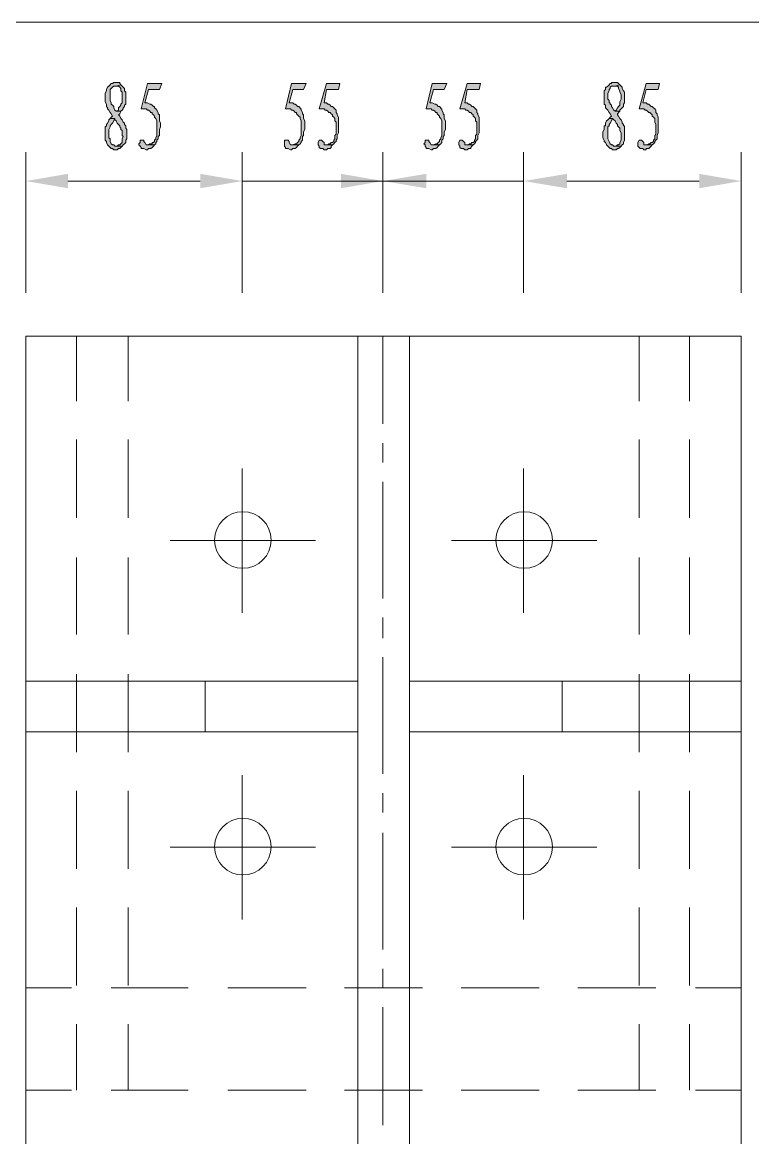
# Model space of a CAD drawing. Header units: millimetres. Extents: x 24 to 410, y 10 to 282.
# Drawn here: x 80.39 to 106.11, y 95.06 to 134.32 of the extents above; entities that cross this region are included whole.
import ezdxf

# ---------------------------------------------------------------- set-up
doc = ezdxf.new("R2010")
doc.units = ezdxf.units.MM

msp = doc.modelspace()

# ---------------------------------------------------------------- hatches: boundary and pattern name
h = msp.add_hatch(color=7)
h.dxf.hatch_style = 2
h.paths.add_polyline_path([(83.693, 132.207), (83.608333, 132.207), (83.566, 132.164667), (83.523667, 132.164667), (83.481333, 132.122333), (83.439, 132.08), (83.396667, 132.037667), (83.354333, 131.953), (83.354333, 131.910667), (83.312, 131.826), (83.312, 131.529667), (83.354333, 131.445), (83.354333, 131.360333), (83.396667, 131.318), (83.396667, 131.275667), (83.439, 131.233333), (83.481333, 131.148667), (83.523667, 131.106333), (83.566, 131.021667), (83.523667, 130.979333), (83.481333, 130.937), (83.650667, 130.937), (83.650667, 130.894667), (83.693, 130.852333), (83.735333, 130.767667), (83.777667, 130.725333), (83.82, 130.683), (83.82, 130.640667), (83.862333, 130.598333), (83.862333, 130.556), (83.904667, 130.513667), (83.904667, 130.344333), (83.947, 130.302), (83.904667, 130.217333), (83.904667, 130.090333), (83.862333, 130.048), (83.82, 130.005667), (83.777667, 130.005667), (83.735333, 129.963333), (83.693, 129.963333), (83.904667, 129.963333), (83.947, 130.005667), (83.989333, 130.048), (84.031667, 130.090333), (84.031667, 130.175), (84.074, 130.217333), (84.074, 130.556), (84.031667, 130.598333), (84.031667, 130.683), (83.989333, 130.725333), (83.989333, 130.767667), (83.947, 130.81), (83.904667, 130.894667), (83.862333, 130.937), (83.82, 131.021667), (83.777667, 131.064), (83.82, 131.106333), (83.862333, 131.191), (83.693, 131.191), (83.650667, 131.233333), (83.608333, 131.318), (83.608333, 131.360333), (83.566, 131.402667), (83.523667, 131.445), (83.523667, 131.487333), (83.481333, 131.572), (83.481333, 131.953), (83.523667, 131.995333), (83.566, 132.037667), (83.608333, 132.08), (83.693, 132.08), (83.862333, 132.122333), (83.82, 132.164667), (83.82, 132.207), (83.777667, 132.207)])
h = msp.add_hatch(color=7)
h.dxf.hatch_style = 2
h.paths.add_polyline_path([(83.862333, 132.122333), (83.693, 132.08), (83.777667, 132.08), (83.82, 132.037667), (83.862333, 131.995333), (83.862333, 131.910667), (83.904667, 131.868333), (83.904667, 131.487333), (83.862333, 131.445), (83.862333, 131.402667), (83.82, 131.360333), (83.777667, 131.318), (83.777667, 131.233333), (83.693, 131.191), (83.862333, 131.191), (83.904667, 131.233333), (83.947, 131.275667), (83.947, 131.318), (83.989333, 131.360333), (83.989333, 131.402667), (84.031667, 131.445), (84.031667, 131.868333), (83.989333, 131.910667), (83.989333, 131.995333), (83.947, 132.037667), (83.904667, 132.08)])
h = msp.add_hatch(color=7)
h.dxf.hatch_style = 2
h.paths.add_polyline_path([(85.301667, 132.164667), (84.793667, 132.164667), (84.582, 131.275667), (84.751333, 131.275667), (84.793667, 131.233333), (84.836, 131.233333), (84.878333, 131.191), (84.920667, 131.148667), (84.963, 131.148667), (84.963, 131.106333), (85.005333, 131.064), (85.047667, 131.021667), (85.047667, 130.979333), (85.09, 130.937), (85.132333, 130.852333), (85.132333, 130.344333), (85.09, 130.259667), (85.09, 130.217333), (85.047667, 130.175), (85.047667, 130.132667), (85.005333, 130.090333), (84.963, 130.090333), (84.963, 130.048), (84.878333, 130.048), (84.836, 130.005667), (84.751333, 130.005667), (85.047667, 130.005667), (85.09, 130.048), (85.09, 130.090333), (85.132333, 130.132667), (85.132333, 130.175), (85.174667, 130.217333), (85.174667, 130.302), (85.217, 130.344333), (85.217, 130.556), (85.259333, 130.640667), (85.259333, 130.767667), (85.217, 130.852333), (85.217, 131.064), (85.174667, 131.106333), (85.174667, 131.148667), (85.132333, 131.233333), (85.09, 131.275667), (85.047667, 131.318), (85.047667, 131.360333), (85.005333, 131.360333), (84.963, 131.402667), (84.920667, 131.445), (84.878333, 131.445), (84.793667, 131.487333), (84.709, 131.487333), (84.836, 131.953), (85.217, 131.953)])
h = msp.add_hatch(color=7)
h.dxf.hatch_style = 2
h.paths.add_polyline_path([(90.381667, 132.164667), (89.873667, 132.164667), (89.662, 131.275667), (89.831333, 131.275667), (89.873667, 131.233333), (89.916, 131.233333), (89.958333, 131.191), (90.000667, 131.148667), (90.043, 131.148667), (90.043, 131.106333), (90.085333, 131.064), (90.127667, 131.021667), (90.17, 130.979333), (90.17, 130.937), (90.212333, 130.852333), (90.212333, 130.344333), (90.17, 130.259667), (90.17, 130.217333), (90.127667, 130.175), (90.127667, 130.132667), (90.085333, 130.090333), (90.043, 130.048), (90.000667, 130.048), (89.916, 130.005667), (89.831333, 130.005667), (90.127667, 130.005667), (90.17, 130.048), (90.212333, 130.090333), (90.212333, 130.132667), (90.254667, 130.175), (90.254667, 130.302), (90.297, 130.344333), (90.297, 130.471333), (90.339333, 130.556), (90.339333, 130.852333), (90.297, 130.937), (90.297, 131.064), (90.254667, 131.106333), (90.254667, 131.148667), (90.212333, 131.233333), (90.212333, 131.275667), (90.17, 131.275667), (90.17, 131.318), (90.127667, 131.360333), (90.085333, 131.360333), (90.043, 131.402667), (90.000667, 131.445), (89.958333, 131.445), (89.916, 131.487333), (89.789, 131.487333), (89.916, 131.953), (90.297, 131.953)])
h = msp.add_hatch(color=7)
h.dxf.hatch_style = 2
h.paths.add_polyline_path([(91.567, 132.164667), (91.101333, 132.164667), (90.847333, 131.275667), (91.016667, 131.275667), (91.059, 131.233333), (91.101333, 131.233333), (91.143667, 131.191), (91.186, 131.148667), (91.228333, 131.148667), (91.270667, 131.106333), (91.313, 131.064), (91.313, 131.021667), (91.355333, 130.979333), (91.397667, 130.937), (91.397667, 130.852333), (91.44, 130.81), (91.44, 130.386667), (91.397667, 130.344333), (91.397667, 130.259667), (91.397667, 130.217333), (91.355333, 130.175), (91.355333, 130.132667), (91.313, 130.090333), (91.270667, 130.090333), (91.228333, 130.048), (91.186, 130.048), (91.143667, 130.005667), (91.016667, 130.005667), (91.313, 130.005667), (91.355333, 130.048), (91.397667, 130.090333), (91.44, 130.132667), (91.44, 130.175), (91.482333, 130.217333), (91.482333, 130.344333), (91.524667, 130.429), (91.524667, 130.979333), (91.482333, 131.064), (91.482333, 131.106333), (91.44, 131.148667), (91.44, 131.233333), (91.397667, 131.275667), (91.355333, 131.318), (91.313, 131.360333), (91.270667, 131.360333), (91.228333, 131.402667), (91.186, 131.445), (91.143667, 131.445), (91.101333, 131.487333), (91.016667, 131.487333), (91.101333, 131.953), (91.524667, 131.953)])
h = msp.add_hatch(color=7)
h.dxf.hatch_style = 2
h.paths.add_polyline_path([(95.334667, 132.164667), (94.826667, 132.164667), (94.615, 131.275667), (94.784333, 131.275667), (94.826667, 131.233333), (94.869, 131.233333), (94.911333, 131.191), (94.953667, 131.148667), (94.996, 131.148667), (94.996, 131.106333), (95.038333, 131.064), (95.080667, 131.021667), (95.080667, 130.979333), (95.123, 130.937), (95.165333, 130.852333), (95.165333, 130.344333), (95.123, 130.259667), (95.123, 130.217333), (95.080667, 130.175), (95.080667, 130.132667), (95.038333, 130.090333), (94.996, 130.048), (94.953667, 130.048), (94.869, 130.005667), (94.784333, 130.005667), (95.080667, 130.005667), (95.123, 130.048), (95.165333, 130.090333), (95.165333, 130.175), (95.207667, 130.217333), (95.207667, 130.302), (95.25, 130.344333), (95.25, 130.471333), (95.292333, 130.556), (95.292333, 130.852333), (95.25, 130.937), (95.25, 131.064), (95.207667, 131.106333), (95.207667, 131.148667), (95.165333, 131.233333), (95.165333, 131.275667), (95.123, 131.275667), (95.123, 131.318), (95.080667, 131.360333), (95.038333, 131.360333), (94.996, 131.402667), (94.953667, 131.445), (94.911333, 131.445), (94.826667, 131.487333), (94.742, 131.487333), (94.869, 131.953), (95.25, 131.953)])
h = msp.add_hatch(color=7)
h.dxf.hatch_style = 2
h.paths.add_polyline_path([(96.52, 132.164667), (96.054333, 132.164667), (95.800333, 131.275667), (95.969667, 131.275667), (96.012, 131.233333), (96.054333, 131.233333), (96.096667, 131.191), (96.139, 131.148667), (96.181333, 131.148667), (96.223667, 131.106333), (96.266, 131.064), (96.266, 131.021667), (96.308333, 130.979333), (96.350667, 130.937), (96.350667, 130.852333), (96.393, 130.81), (96.393, 130.386667), (96.350667, 130.344333), (96.350667, 130.259667), (96.350667, 130.217333), (96.308333, 130.175), (96.308333, 130.132667), (96.266, 130.090333), (96.223667, 130.090333), (96.181333, 130.048), (96.139, 130.048), (96.096667, 130.005667), (95.969667, 130.005667), (96.266, 130.005667), (96.308333, 130.048), (96.350667, 130.090333), (96.350667, 130.132667), (96.393, 130.175), (96.435333, 130.217333), (96.435333, 130.344333), (96.477667, 130.429), (96.477667, 130.979333), (96.435333, 131.064), (96.435333, 131.106333), (96.393, 131.148667), (96.393, 131.233333), (96.350667, 131.275667), (96.308333, 131.318), (96.266, 131.360333), (96.223667, 131.360333), (96.181333, 131.402667), (96.139, 131.445), (96.096667, 131.445), (96.054333, 131.487333), (95.969667, 131.487333), (96.054333, 131.953), (96.477667, 131.953)])
h = msp.add_hatch(color=7)
h.dxf.hatch_style = 2
h.paths.add_polyline_path([(101.261333, 132.207), (101.134333, 132.207), (101.134333, 132.164667), (101.092, 132.164667), (101.049667, 132.122333), (101.007333, 132.08), (100.965, 132.037667), (100.922667, 132.037667), (100.922667, 131.953), (100.880333, 131.910667), (100.880333, 131.445), (100.922667, 131.402667), (100.922667, 131.318), (100.965, 131.275667), (101.007333, 131.233333), (101.049667, 131.148667), (101.092, 131.106333), (101.134333, 131.021667), (101.092, 130.979333), (101.049667, 130.937), (101.176667, 130.937), (101.219, 130.894667), (101.261333, 130.852333), (101.303667, 130.767667), (101.346, 130.725333), (101.346, 130.683), (101.388333, 130.640667), (101.430667, 130.598333), (101.430667, 130.513667), (101.473, 130.429), (101.473, 130.175), (101.430667, 130.090333), (101.430667, 130.048), (101.388333, 130.005667), (101.346, 130.005667), (101.303667, 129.963333), (101.219, 129.963333), (101.473, 129.963333), (101.515333, 130.005667), (101.557667, 130.048), (101.557667, 130.090333), (101.6, 130.175), (101.6, 130.683), (101.557667, 130.683), (101.557667, 130.725333), (101.515333, 130.767667), (101.515333, 130.81), (101.473, 130.894667), (101.430667, 130.937), (101.388333, 131.021667), (101.346, 131.064), (101.346, 131.106333), (101.430667, 131.191), (101.261333, 131.191), (101.219, 131.233333), (101.176667, 131.318), (101.134333, 131.360333), (101.134333, 131.402667), (101.092, 131.445), (101.092, 131.487333), (101.049667, 131.487333), (101.049667, 131.572), (101.007333, 131.614333), (101.007333, 131.826), (101.049667, 131.910667), (101.049667, 131.953), (101.092, 131.995333), (101.092, 132.037667), (101.134333, 132.08), (101.261333, 132.08), (101.430667, 132.122333), (101.388333, 132.164667), (101.346, 132.207)])
h = msp.add_hatch(color=7)
h.dxf.hatch_style = 2
h.paths.add_polyline_path([(101.430667, 132.122333), (101.261333, 132.08), (101.346, 132.08), (101.388333, 132.037667), (101.388333, 131.995333), (101.430667, 131.910667), (101.430667, 131.868333), (101.473, 131.783667), (101.473, 131.614333), (101.430667, 131.529667), (101.430667, 131.402667), (101.388333, 131.360333), (101.346, 131.318), (101.303667, 131.233333), (101.261333, 131.191), (101.430667, 131.191), (101.430667, 131.233333), (101.473, 131.275667), (101.515333, 131.318), (101.557667, 131.360333), (101.557667, 131.402667), (101.557667, 131.445), (101.6, 131.487333), (101.6, 131.868333), (101.557667, 131.910667), (101.515333, 131.995333), (101.515333, 132.037667), (101.473, 132.08)])
h = msp.add_hatch(color=7)
h.dxf.hatch_style = 2
h.paths.add_polyline_path([(102.827667, 132.164667), (102.362, 132.164667), (102.108, 131.275667), (102.277333, 131.275667), (102.319667, 131.233333), (102.362, 131.233333), (102.404333, 131.191), (102.446667, 131.148667), (102.489, 131.148667), (102.531333, 131.106333), (102.573667, 131.064), (102.573667, 131.021667), (102.616, 130.979333), (102.658333, 130.937), (102.658333, 130.81), (102.700667, 130.725333), (102.700667, 130.386667), (102.658333, 130.344333), (102.658333, 130.259667), (102.658333, 130.217333), (102.616, 130.175), (102.616, 130.132667), (102.573667, 130.090333), (102.531333, 130.090333), (102.489, 130.048), (102.446667, 130.048), (102.404333, 130.005667), (102.277333, 130.005667), (102.573667, 130.005667), (102.616, 130.048), (102.658333, 130.090333), (102.658333, 130.132667), (102.700667, 130.175), (102.743, 130.217333), (102.743, 130.344333), (102.785333, 130.429), (102.785333, 130.979333), (102.743, 131.064), (102.743, 131.106333), (102.700667, 131.148667), (102.700667, 131.233333), (102.658333, 131.275667), (102.616, 131.318), (102.573667, 131.360333), (102.531333, 131.360333), (102.489, 131.402667), (102.446667, 131.445), (102.404333, 131.445), (102.362, 131.487333), (102.235, 131.487333), (102.362, 131.953), (102.785333, 131.953)])
h = msp.add_hatch(color=7)
h.dxf.hatch_style = 2
h.paths.add_polyline_path([(83.481333, 130.937), (83.439, 130.894667), (83.439, 130.852333), (83.396667, 130.767667), (83.354333, 130.725333), (83.354333, 130.683), (83.312, 130.640667), (83.312, 130.175), (83.354333, 130.132667), (83.354333, 130.090333), (83.396667, 130.005667), (83.439, 129.963333), (83.481333, 129.921), (83.523667, 129.878667), (83.566, 129.878667), (83.608333, 129.836333), (83.693, 129.836333), (83.735333, 129.836333), (83.777667, 129.878667), (83.82, 129.878667), (83.862333, 129.921), (83.904667, 129.963333), (83.650667, 129.963333), (83.608333, 130.005667), (83.566, 130.005667), (83.523667, 130.048), (83.481333, 130.132667), (83.481333, 130.217333), (83.439, 130.259667), (83.439, 130.556), (83.481333, 130.640667), (83.481333, 130.683), (83.523667, 130.725333), (83.566, 130.767667), (83.608333, 130.852333), (83.650667, 130.937)])
h = msp.add_hatch(color=7)
h.dxf.hatch_style = 2
h.paths.add_polyline_path([(101.049667, 130.937), (101.007333, 130.894667), (100.965, 130.852333), (100.922667, 130.767667), (100.922667, 130.683), (100.880333, 130.683), (100.880333, 130.556), (100.838, 130.471333), (100.838, 130.259667), (100.880333, 130.175), (100.880333, 130.132667), (100.922667, 130.090333), (100.965, 130.005667), (101.007333, 129.963333), (101.049667, 129.921), (101.092, 129.878667), (101.134333, 129.878667), (101.176667, 129.836333), (101.261333, 129.836333), (101.303667, 129.836333), (101.346, 129.878667), (101.388333, 129.878667), (101.430667, 129.921), (101.473, 129.963333), (101.219, 129.963333), (101.176667, 130.005667), (101.134333, 130.005667), (101.092, 130.048), (101.049667, 130.132667), (101.007333, 130.217333), (101.007333, 130.640667), (101.049667, 130.683), (101.049667, 130.725333), (101.092, 130.767667), (101.134333, 130.852333), (101.176667, 130.937)])
h = msp.add_hatch(color=7)
h.dxf.hatch_style = 2
h.paths.add_polyline_path([(84.624333, 130.175), (84.539667, 130.175), (84.539667, 130.090333), (84.497333, 130.048), (84.497333, 130.005667), (84.539667, 129.963333), (84.582, 129.921), (84.582, 129.878667), (84.624333, 129.878667), (84.666667, 129.878667), (84.751333, 129.836333), (84.793667, 129.836333), (84.836, 129.878667), (84.920667, 129.878667), (84.963, 129.921), (85.005333, 129.963333), (85.047667, 130.005667), (84.751333, 130.005667), (84.709, 130.090333), (84.666667, 130.132667), (84.666667, 130.175)])
h = msp.add_hatch(color=7)
h.dxf.hatch_style = 2
h.paths.add_polyline_path([(89.704333, 130.175), (89.619667, 130.175), (89.619667, 130.090333), (89.619667, 129.963333), (89.662, 129.921), (89.662, 129.878667), (89.704333, 129.878667), (89.746667, 129.878667), (89.831333, 129.836333), (89.873667, 129.836333), (89.916, 129.878667), (90.000667, 129.878667), (90.043, 129.921), (90.085333, 129.963333), (90.127667, 130.005667), (89.831333, 130.005667), (89.789, 130.090333), (89.789, 130.132667), (89.746667, 130.175)])
h = msp.add_hatch(color=7)
h.dxf.hatch_style = 2
h.paths.add_polyline_path([(90.889667, 130.175), (90.847333, 130.175), (90.805, 130.090333), (90.805, 130.005667), (90.847333, 129.963333), (90.847333, 129.921), (90.889667, 129.878667), (90.974333, 129.878667), (91.016667, 129.836333), (91.101333, 129.836333), (91.143667, 129.878667), (91.228333, 129.878667), (91.270667, 129.921), (91.270667, 129.963333), (91.313, 130.005667), (91.016667, 130.005667), (91.016667, 130.090333), (90.974333, 130.132667), (90.932, 130.175)])
h = msp.add_hatch(color=7)
h.dxf.hatch_style = 2
h.paths.add_polyline_path([(94.657333, 130.175), (94.572667, 130.175), (94.572667, 130.090333), (94.530333, 130.048), (94.572667, 130.005667), (94.572667, 129.963333), (94.615, 129.921), (94.615, 129.878667), (94.657333, 129.878667), (94.699667, 129.878667), (94.784333, 129.836333), (94.826667, 129.836333), (94.869, 129.878667), (94.953667, 129.878667), (94.996, 129.921), (95.038333, 129.963333), (95.080667, 130.005667), (94.784333, 130.005667), (94.742, 130.090333), (94.699667, 130.132667), (94.699667, 130.175)])
h = msp.add_hatch(color=7)
h.dxf.hatch_style = 2
h.paths.add_polyline_path([(95.842667, 130.175), (95.800333, 130.175), (95.758, 130.090333), (95.758, 130.005667), (95.800333, 129.963333), (95.800333, 129.921), (95.842667, 129.878667), (95.927333, 129.878667), (95.969667, 129.836333), (96.054333, 129.836333), (96.096667, 129.878667), (96.181333, 129.878667), (96.181333, 129.921), (96.223667, 129.963333), (96.266, 130.005667), (95.969667, 130.005667), (95.969667, 130.090333), (95.927333, 130.132667), (95.885, 130.175)])
h = msp.add_hatch(color=7)
h.dxf.hatch_style = 2
h.paths.add_polyline_path([(102.150333, 130.175), (102.108, 130.175), (102.065667, 130.090333), (102.065667, 129.963333), (102.108, 129.921), (102.150333, 129.878667), (102.235, 129.878667), (102.277333, 129.836333), (102.362, 129.836333), (102.362, 129.878667), (102.446667, 129.878667), (102.489, 129.921), (102.531333, 129.963333), (102.573667, 130.005667), (102.277333, 130.005667), (102.277333, 130.090333), (102.235, 130.132667), (102.192667, 130.175)])
h = msp.add_hatch(color=7)
h.dxf.hatch_style = 2
h.paths.add_polyline_path([(81.999667, 128.989667), (81.999667, 128.481667), (80.518, 128.735667)])
h = msp.add_hatch(color=7)
h.dxf.hatch_style = 2
h.paths.add_polyline_path([(86.656333, 128.989667), (86.656333, 128.481667), (88.138, 128.735667)])
h = msp.add_hatch(color=7)
h.dxf.hatch_style = 2
h.paths.add_polyline_path([(86.656333, 128.989667), (86.656333, 128.481667), (88.138, 128.735667)])
h = msp.add_hatch(color=7)
h.dxf.hatch_style = 2
h.paths.add_polyline_path([(91.609333, 128.989667), (91.609333, 128.481667), (93.091, 128.735667)])
h = msp.add_hatch(color=7)
h.dxf.hatch_style = 2
h.paths.add_polyline_path([(94.615, 128.989667), (94.615, 128.481667), (93.091, 128.735667)])
h = msp.add_hatch(color=7)
h.dxf.hatch_style = 2
h.paths.add_polyline_path([(99.568, 128.989667), (99.568, 128.481667), (98.044, 128.735667)])
h = msp.add_hatch(color=7)
h.dxf.hatch_style = 2
h.paths.add_polyline_path([(99.568, 128.989667), (99.568, 128.481667), (98.044, 128.735667)])
h = msp.add_hatch(color=7)
h.dxf.hatch_style = 2
h.paths.add_polyline_path([(104.224667, 128.989667), (104.224667, 128.481667), (105.706333, 128.735667)])

# ---------------------------------------------------------------- linework, layer by layer
at = {"color": 7, "lineweight": 0}
for points in [[(42.206333, 134.323667), (145.076333, 134.323667)], [(80.518, 124.798667), (80.518, 129.751667)], [(88.138, 124.798667), (88.138, 129.751667)], [(88.138, 124.798667), (88.138, 129.751667)], [(93.091, 124.798667), (93.091, 129.751667)], [(93.091, 124.798667), (93.091, 129.751667)], [(98.044, 124.798667), (98.044, 129.751667)], [(98.044, 124.798667), (98.044, 129.751667)], [(105.706333, 124.798667), (105.706333, 129.751667)], [(81.999667, 128.735667), (86.656333, 128.735667)], [(86.656333, 128.735667), (85.174667, 128.735667)], [(88.138, 128.735667), (93.091, 128.735667)], [(89.111667, 128.735667), (88.138, 128.735667)], [(91.609333, 128.735667), (90.085333, 128.735667)], [(98.044, 128.735667), (93.091, 128.735667)], [(94.615, 128.735667), (96.096667, 128.735667)], [(97.112667, 128.735667), (98.044, 128.735667)], [(104.224667, 128.735667), (99.568, 128.735667)], [(99.568, 128.735667), (101.049667, 128.735667)], [(80.518, 65.701333), (80.518, 123.274667)], [(105.706333, 65.701333), (105.706333, 123.274667), (80.518, 123.274667)], [(82.296, 120.988667), (82.296, 123.274667)], [(84.116333, 120.988667), (84.116333, 123.274667)], [(92.202, 65.701333), (92.202, 123.274667)], [(93.091, 120.184333), (93.091, 123.274667)], [(94.022333, 65.701333), (94.022333, 123.274667)], [(102.108, 120.988667), (102.108, 123.274667)], [(103.886, 120.988667), (103.886, 123.274667)], [(82.296, 116.882333), (82.296, 119.634)], [(84.116333, 116.882333), (84.116333, 119.634)], [(93.091, 118.829667), (93.091, 119.507)], [(102.108, 116.882333), (102.108, 119.634)], [(103.886, 116.882333), (103.886, 119.634)], [(88.138, 118.618), (88.138, 113.538)], [(98.044, 118.618), (98.044, 113.538)], [(93.091, 114.046), (93.091, 118.152333)], [(85.598, 116.078), (90.720333, 116.078)], [(100.626333, 116.078), (95.504, 116.078)], [(82.296, 112.776), (82.296, 115.485333)], [(84.116333, 112.776), (84.116333, 115.485333)], [(102.108, 112.776), (102.108, 115.485333)], [(103.886, 112.776), (103.886, 115.485333)], [(93.091, 112.649), (93.091, 113.368667)], [(93.091, 107.865333), (93.091, 111.971667)], [(80.518, 111.125), (92.202, 111.125)], [(82.296, 108.627333), (82.296, 111.379)], [(84.116333, 108.627333), (84.116333, 111.379)], [(86.825667, 111.125), (86.825667, 109.347)], [(94.022333, 111.125), (105.706333, 111.125)], [(99.398667, 111.125), (99.398667, 109.347)], [(102.108, 108.627333), (102.108, 111.379)], [(103.886, 108.627333), (103.886, 111.379)], [(80.518, 109.347), (92.202, 109.347)], [(94.022333, 109.347), (105.706333, 109.347)], [(88.138, 107.823), (88.138, 102.743)], [(98.044, 107.823), (98.044, 102.743)], [(82.296, 104.521), (82.296, 107.272667)], [(84.116333, 104.521), (84.116333, 107.272667)], [(102.108, 104.521), (102.108, 107.272667)], [(103.886, 104.521), (103.886, 107.272667)], [(93.091, 106.510667), (93.091, 107.188)], [(93.091, 101.684667), (93.091, 105.791)], [(85.598, 105.283), (90.720333, 105.283)], [(100.626333, 105.283), (95.504, 105.283)], [(82.296, 100.414667), (82.296, 103.166333)], [(84.116333, 100.414667), (84.116333, 103.166333)], [(102.108, 100.414667), (102.108, 103.166333)], [(103.886, 100.414667), (103.886, 103.166333)], [(93.091, 100.33), (93.091, 101.007333)], [(80.518, 100.33), (82.126667, 100.33)], [(83.523667, 100.33), (86.233, 100.33)], [(87.63, 100.33), (90.381667, 100.33)], [(91.736333, 100.33), (94.488, 100.33)], [(95.842667, 100.33), (98.594333, 100.33)], [(99.949, 100.33), (102.700667, 100.33)], [(104.097667, 100.33), (105.706333, 100.33)], [(93.091, 95.504), (93.091, 99.652667)], [(82.296, 96.731667), (82.296, 99.06)], [(84.116333, 96.731667), (84.116333, 99.06)], [(102.108, 96.731667), (102.108, 99.06)], [(103.886, 96.731667), (103.886, 99.06)], [(80.518, 96.731667), (82.126667, 96.731667)], [(83.523667, 96.731667), (86.233, 96.731667)], [(87.63, 96.731667), (90.381667, 96.731667)], [(91.736333, 96.731667), (94.488, 96.731667)], [(95.842667, 96.731667), (98.594333, 96.731667)], [(99.949, 96.731667), (102.700667, 96.731667)], [(104.097667, 96.731667), (105.706333, 96.731667)]]:
    msp.add_lwpolyline(points, dxfattribs=at)
for points in [[(83.693, 132.207), (83.608333, 132.207), (83.566, 132.164667), (83.523667, 132.164667), (83.481333, 132.122333), (83.439, 132.08), (83.396667, 132.037667), (83.354333, 131.953), (83.354333, 131.910667), (83.312, 131.826), (83.312, 131.529667), (83.354333, 131.445), (83.354333, 131.360333), (83.396667, 131.318), (83.396667, 131.275667), (83.439, 131.233333), (83.481333, 131.148667), (83.523667, 131.106333), (83.566, 131.021667), (83.523667, 130.979333), (83.481333, 130.937), (83.650667, 130.937), (83.650667, 130.894667), (83.693, 130.852333), (83.735333, 130.767667), (83.777667, 130.725333), (83.82, 130.683), (83.82, 130.640667), (83.862333, 130.598333), (83.862333, 130.556), (83.904667, 130.513667), (83.904667, 130.344333), (83.947, 130.302), (83.904667, 130.217333), (83.904667, 130.090333), (83.862333, 130.048), (83.82, 130.005667), (83.777667, 130.005667), (83.735333, 129.963333), (83.693, 129.963333), (83.904667, 129.963333), (83.947, 130.005667), (83.989333, 130.048), (84.031667, 130.090333), (84.031667, 130.175), (84.074, 130.217333), (84.074, 130.556), (84.031667, 130.598333), (84.031667, 130.683), (83.989333, 130.725333), (83.989333, 130.767667), (83.947, 130.81), (83.904667, 130.894667), (83.862333, 130.937), (83.82, 131.021667), (83.777667, 131.064), (83.82, 131.106333), (83.862333, 131.191), (83.693, 131.191), (83.650667, 131.233333), (83.608333, 131.318), (83.608333, 131.360333), (83.566, 131.402667), (83.523667, 131.445), (83.523667, 131.487333), (83.481333, 131.572), (83.481333, 131.953), (83.523667, 131.995333), (83.566, 132.037667), (83.608333, 132.08), (83.693, 132.08), (83.862333, 132.122333), (83.82, 132.164667), (83.82, 132.207), (83.777667, 132.207)], [(83.862333, 132.122333), (83.693, 132.08), (83.777667, 132.08), (83.82, 132.037667), (83.862333, 131.995333), (83.862333, 131.910667), (83.904667, 131.868333), (83.904667, 131.487333), (83.862333, 131.445), (83.862333, 131.402667), (83.82, 131.360333), (83.777667, 131.318), (83.777667, 131.233333), (83.693, 131.191), (83.862333, 131.191), (83.904667, 131.233333), (83.947, 131.275667), (83.947, 131.318), (83.989333, 131.360333), (83.989333, 131.402667), (84.031667, 131.445), (84.031667, 131.868333), (83.989333, 131.910667), (83.989333, 131.995333), (83.947, 132.037667), (83.904667, 132.08)], [(85.301667, 132.164667), (84.793667, 132.164667), (84.582, 131.275667), (84.751333, 131.275667), (84.793667, 131.233333), (84.836, 131.233333), (84.878333, 131.191), (84.920667, 131.148667), (84.963, 131.148667), (84.963, 131.106333), (85.005333, 131.064), (85.047667, 131.021667), (85.047667, 130.979333), (85.09, 130.937), (85.132333, 130.852333), (85.132333, 130.344333), (85.09, 130.259667), (85.09, 130.217333), (85.047667, 130.175), (85.047667, 130.132667), (85.005333, 130.090333), (84.963, 130.090333), (84.963, 130.048), (84.878333, 130.048), (84.836, 130.005667), (84.751333, 130.005667), (85.047667, 130.005667), (85.09, 130.048), (85.09, 130.090333), (85.132333, 130.132667), (85.132333, 130.175), (85.174667, 130.217333), (85.174667, 130.302), (85.217, 130.344333), (85.217, 130.556), (85.259333, 130.640667), (85.259333, 130.767667), (85.217, 130.852333), (85.217, 131.064), (85.174667, 131.106333), (85.174667, 131.148667), (85.132333, 131.233333), (85.09, 131.275667), (85.047667, 131.318), (85.047667, 131.360333), (85.005333, 131.360333), (84.963, 131.402667), (84.920667, 131.445), (84.878333, 131.445), (84.793667, 131.487333), (84.709, 131.487333), (84.836, 131.953), (85.217, 131.953)], [(90.381667, 132.164667), (89.873667, 132.164667), (89.662, 131.275667), (89.831333, 131.275667), (89.873667, 131.233333), (89.916, 131.233333), (89.958333, 131.191), (90.000667, 131.148667), (90.043, 131.148667), (90.043, 131.106333), (90.085333, 131.064), (90.127667, 131.021667), (90.17, 130.979333), (90.17, 130.937), (90.212333, 130.852333), (90.212333, 130.344333), (90.17, 130.259667), (90.17, 130.217333), (90.127667, 130.175), (90.127667, 130.132667), (90.085333, 130.090333), (90.043, 130.048), (90.000667, 130.048), (89.916, 130.005667), (89.831333, 130.005667), (90.127667, 130.005667), (90.17, 130.048), (90.212333, 130.090333), (90.212333, 130.132667), (90.254667, 130.175), (90.254667, 130.302), (90.297, 130.344333), (90.297, 130.471333), (90.339333, 130.556), (90.339333, 130.852333), (90.297, 130.937), (90.297, 131.064), (90.254667, 131.106333), (90.254667, 131.148667), (90.212333, 131.233333), (90.212333, 131.275667), (90.17, 131.275667), (90.17, 131.318), (90.127667, 131.360333), (90.085333, 131.360333), (90.043, 131.402667), (90.000667, 131.445), (89.958333, 131.445), (89.916, 131.487333), (89.789, 131.487333), (89.916, 131.953), (90.297, 131.953)], [(91.567, 132.164667), (91.101333, 132.164667), (90.847333, 131.275667), (91.016667, 131.275667), (91.059, 131.233333), (91.101333, 131.233333), (91.143667, 131.191), (91.186, 131.148667), (91.228333, 131.148667), (91.270667, 131.106333), (91.313, 131.064), (91.313, 131.021667), (91.355333, 130.979333), (91.397667, 130.937), (91.397667, 130.852333), (91.44, 130.81), (91.44, 130.386667), (91.397667, 130.344333), (91.397667, 130.259667), (91.397667, 130.217333), (91.355333, 130.175), (91.355333, 130.132667), (91.313, 130.090333), (91.270667, 130.090333), (91.228333, 130.048), (91.186, 130.048), (91.143667, 130.005667), (91.016667, 130.005667), (91.313, 130.005667), (91.355333, 130.048), (91.397667, 130.090333), (91.44, 130.132667), (91.44, 130.175), (91.482333, 130.217333), (91.482333, 130.344333), (91.524667, 130.429), (91.524667, 130.979333), (91.482333, 131.064), (91.482333, 131.106333), (91.44, 131.148667), (91.44, 131.233333), (91.397667, 131.275667), (91.355333, 131.318), (91.313, 131.360333), (91.270667, 131.360333), (91.228333, 131.402667), (91.186, 131.445), (91.143667, 131.445), (91.101333, 131.487333), (91.016667, 131.487333), (91.101333, 131.953), (91.524667, 131.953)], [(95.334667, 132.164667), (94.826667, 132.164667), (94.615, 131.275667), (94.784333, 131.275667), (94.826667, 131.233333), (94.869, 131.233333), (94.911333, 131.191), (94.953667, 131.148667), (94.996, 131.148667), (94.996, 131.106333), (95.038333, 131.064), (95.080667, 131.021667), (95.080667, 130.979333), (95.123, 130.937), (95.165333, 130.852333), (95.165333, 130.344333), (95.123, 130.259667), (95.123, 130.217333), (95.080667, 130.175), (95.080667, 130.132667), (95.038333, 130.090333), (94.996, 130.048), (94.953667, 130.048), (94.869, 130.005667), (94.784333, 130.005667), (95.080667, 130.005667), (95.123, 130.048), (95.165333, 130.090333), (95.165333, 130.175), (95.207667, 130.217333), (95.207667, 130.302), (95.25, 130.344333), (95.25, 130.471333), (95.292333, 130.556), (95.292333, 130.852333), (95.25, 130.937), (95.25, 131.064), (95.207667, 131.106333), (95.207667, 131.148667), (95.165333, 131.233333), (95.165333, 131.275667), (95.123, 131.275667), (95.123, 131.318), (95.080667, 131.360333), (95.038333, 131.360333), (94.996, 131.402667), (94.953667, 131.445), (94.911333, 131.445), (94.826667, 131.487333), (94.742, 131.487333), (94.869, 131.953), (95.25, 131.953)], [(96.52, 132.164667), (96.054333, 132.164667), (95.800333, 131.275667), (95.969667, 131.275667), (96.012, 131.233333), (96.054333, 131.233333), (96.096667, 131.191), (96.139, 131.148667), (96.181333, 131.148667), (96.223667, 131.106333), (96.266, 131.064), (96.266, 131.021667), (96.308333, 130.979333), (96.350667, 130.937), (96.350667, 130.852333), (96.393, 130.81), (96.393, 130.386667), (96.350667, 130.344333), (96.350667, 130.259667), (96.350667, 130.217333), (96.308333, 130.175), (96.308333, 130.132667), (96.266, 130.090333), (96.223667, 130.090333), (96.181333, 130.048), (96.139, 130.048), (96.096667, 130.005667), (95.969667, 130.005667), (96.266, 130.005667), (96.308333, 130.048), (96.350667, 130.090333), (96.350667, 130.132667), (96.393, 130.175), (96.435333, 130.217333), (96.435333, 130.344333), (96.477667, 130.429), (96.477667, 130.979333), (96.435333, 131.064), (96.435333, 131.106333), (96.393, 131.148667), (96.393, 131.233333), (96.350667, 131.275667), (96.308333, 131.318), (96.266, 131.360333), (96.223667, 131.360333), (96.181333, 131.402667), (96.139, 131.445), (96.096667, 131.445), (96.054333, 131.487333), (95.969667, 131.487333), (96.054333, 131.953), (96.477667, 131.953)], [(101.261333, 132.207), (101.134333, 132.207), (101.134333, 132.164667), (101.092, 132.164667), (101.049667, 132.122333), (101.007333, 132.08), (100.965, 132.037667), (100.922667, 132.037667), (100.922667, 131.953), (100.880333, 131.910667), (100.880333, 131.445), (100.922667, 131.402667), (100.922667, 131.318), (100.965, 131.275667), (101.007333, 131.233333), (101.049667, 131.148667), (101.092, 131.106333), (101.134333, 131.021667), (101.092, 130.979333), (101.049667, 130.937), (101.176667, 130.937), (101.219, 130.894667), (101.261333, 130.852333), (101.303667, 130.767667), (101.346, 130.725333), (101.346, 130.683), (101.388333, 130.640667), (101.430667, 130.598333), (101.430667, 130.513667), (101.473, 130.429), (101.473, 130.175), (101.430667, 130.090333), (101.430667, 130.048), (101.388333, 130.005667), (101.346, 130.005667), (101.303667, 129.963333), (101.219, 129.963333), (101.473, 129.963333), (101.515333, 130.005667), (101.557667, 130.048), (101.557667, 130.090333), (101.6, 130.175), (101.6, 130.683), (101.557667, 130.683), (101.557667, 130.725333), (101.515333, 130.767667), (101.515333, 130.81), (101.473, 130.894667), (101.430667, 130.937), (101.388333, 131.021667), (101.346, 131.064), (101.346, 131.106333), (101.430667, 131.191), (101.261333, 131.191), (101.219, 131.233333), (101.176667, 131.318), (101.134333, 131.360333), (101.134333, 131.402667), (101.092, 131.445), (101.092, 131.487333), (101.049667, 131.487333), (101.049667, 131.572), (101.007333, 131.614333), (101.007333, 131.826), (101.049667, 131.910667), (101.049667, 131.953), (101.092, 131.995333), (101.092, 132.037667), (101.134333, 132.08), (101.261333, 132.08), (101.430667, 132.122333), (101.388333, 132.164667), (101.346, 132.207)], [(101.430667, 132.122333), (101.261333, 132.08), (101.346, 132.08), (101.388333, 132.037667), (101.388333, 131.995333), (101.430667, 131.910667), (101.430667, 131.868333), (101.473, 131.783667), (101.473, 131.614333), (101.430667, 131.529667), (101.430667, 131.402667), (101.388333, 131.360333), (101.346, 131.318), (101.303667, 131.233333), (101.261333, 131.191), (101.430667, 131.191), (101.430667, 131.233333), (101.473, 131.275667), (101.515333, 131.318), (101.557667, 131.360333), (101.557667, 131.402667), (101.557667, 131.445), (101.6, 131.487333), (101.6, 131.868333), (101.557667, 131.910667), (101.515333, 131.995333), (101.515333, 132.037667), (101.473, 132.08)], [(102.827667, 132.164667), (102.362, 132.164667), (102.108, 131.275667), (102.277333, 131.275667), (102.319667, 131.233333), (102.362, 131.233333), (102.404333, 131.191), (102.446667, 131.148667), (102.489, 131.148667), (102.531333, 131.106333), (102.573667, 131.064), (102.573667, 131.021667), (102.616, 130.979333), (102.658333, 130.937), (102.658333, 130.81), (102.700667, 130.725333), (102.700667, 130.386667), (102.658333, 130.344333), (102.658333, 130.259667), (102.658333, 130.217333), (102.616, 130.175), (102.616, 130.132667), (102.573667, 130.090333), (102.531333, 130.090333), (102.489, 130.048), (102.446667, 130.048), (102.404333, 130.005667), (102.277333, 130.005667), (102.573667, 130.005667), (102.616, 130.048), (102.658333, 130.090333), (102.658333, 130.132667), (102.700667, 130.175), (102.743, 130.217333), (102.743, 130.344333), (102.785333, 130.429), (102.785333, 130.979333), (102.743, 131.064), (102.743, 131.106333), (102.700667, 131.148667), (102.700667, 131.233333), (102.658333, 131.275667), (102.616, 131.318), (102.573667, 131.360333), (102.531333, 131.360333), (102.489, 131.402667), (102.446667, 131.445), (102.404333, 131.445), (102.362, 131.487333), (102.235, 131.487333), (102.362, 131.953), (102.785333, 131.953)], [(83.481333, 130.937), (83.439, 130.894667), (83.439, 130.852333), (83.396667, 130.767667), (83.354333, 130.725333), (83.354333, 130.683), (83.312, 130.640667), (83.312, 130.175), (83.354333, 130.132667), (83.354333, 130.090333), (83.396667, 130.005667), (83.439, 129.963333), (83.481333, 129.921), (83.523667, 129.878667), (83.566, 129.878667), (83.608333, 129.836333), (83.693, 129.836333), (83.735333, 129.836333), (83.777667, 129.878667), (83.82, 129.878667), (83.862333, 129.921), (83.904667, 129.963333), (83.650667, 129.963333), (83.608333, 130.005667), (83.566, 130.005667), (83.523667, 130.048), (83.481333, 130.132667), (83.481333, 130.217333), (83.439, 130.259667), (83.439, 130.556), (83.481333, 130.640667), (83.481333, 130.683), (83.523667, 130.725333), (83.566, 130.767667), (83.608333, 130.852333), (83.650667, 130.937)], [(101.049667, 130.937), (101.007333, 130.894667), (100.965, 130.852333), (100.922667, 130.767667), (100.922667, 130.683), (100.880333, 130.683), (100.880333, 130.556), (100.838, 130.471333), (100.838, 130.259667), (100.880333, 130.175), (100.880333, 130.132667), (100.922667, 130.090333), (100.965, 130.005667), (101.007333, 129.963333), (101.049667, 129.921), (101.092, 129.878667), (101.134333, 129.878667), (101.176667, 129.836333), (101.261333, 129.836333), (101.303667, 129.836333), (101.346, 129.878667), (101.388333, 129.878667), (101.430667, 129.921), (101.473, 129.963333), (101.219, 129.963333), (101.176667, 130.005667), (101.134333, 130.005667), (101.092, 130.048), (101.049667, 130.132667), (101.007333, 130.217333), (101.007333, 130.640667), (101.049667, 130.683), (101.049667, 130.725333), (101.092, 130.767667), (101.134333, 130.852333), (101.176667, 130.937)], [(84.624333, 130.175), (84.539667, 130.175), (84.539667, 130.090333), (84.497333, 130.048), (84.497333, 130.005667), (84.539667, 129.963333), (84.582, 129.921), (84.582, 129.878667), (84.624333, 129.878667), (84.666667, 129.878667), (84.751333, 129.836333), (84.793667, 129.836333), (84.836, 129.878667), (84.920667, 129.878667), (84.963, 129.921), (85.005333, 129.963333), (85.047667, 130.005667), (84.751333, 130.005667), (84.709, 130.090333), (84.666667, 130.132667), (84.666667, 130.175)], [(89.704333, 130.175), (89.619667, 130.175), (89.619667, 130.090333), (89.619667, 129.963333), (89.662, 129.921), (89.662, 129.878667), (89.704333, 129.878667), (89.746667, 129.878667), (89.831333, 129.836333), (89.873667, 129.836333), (89.916, 129.878667), (90.000667, 129.878667), (90.043, 129.921), (90.085333, 129.963333), (90.127667, 130.005667), (89.831333, 130.005667), (89.789, 130.090333), (89.789, 130.132667), (89.746667, 130.175)], [(90.889667, 130.175), (90.847333, 130.175), (90.805, 130.090333), (90.805, 130.005667), (90.847333, 129.963333), (90.847333, 129.921), (90.889667, 129.878667), (90.974333, 129.878667), (91.016667, 129.836333), (91.101333, 129.836333), (91.143667, 129.878667), (91.228333, 129.878667), (91.270667, 129.921), (91.270667, 129.963333), (91.313, 130.005667), (91.016667, 130.005667), (91.016667, 130.090333), (90.974333, 130.132667), (90.932, 130.175)], [(94.657333, 130.175), (94.572667, 130.175), (94.572667, 130.090333), (94.530333, 130.048), (94.572667, 130.005667), (94.572667, 129.963333), (94.615, 129.921), (94.615, 129.878667), (94.657333, 129.878667), (94.699667, 129.878667), (94.784333, 129.836333), (94.826667, 129.836333), (94.869, 129.878667), (94.953667, 129.878667), (94.996, 129.921), (95.038333, 129.963333), (95.080667, 130.005667), (94.784333, 130.005667), (94.742, 130.090333), (94.699667, 130.132667), (94.699667, 130.175)], [(95.842667, 130.175), (95.800333, 130.175), (95.758, 130.090333), (95.758, 130.005667), (95.800333, 129.963333), (95.800333, 129.921), (95.842667, 129.878667), (95.927333, 129.878667), (95.969667, 129.836333), (96.054333, 129.836333), (96.096667, 129.878667), (96.181333, 129.878667), (96.181333, 129.921), (96.223667, 129.963333), (96.266, 130.005667), (95.969667, 130.005667), (95.969667, 130.090333), (95.927333, 130.132667), (95.885, 130.175)], [(102.150333, 130.175), (102.108, 130.175), (102.065667, 130.090333), (102.065667, 129.963333), (102.108, 129.921), (102.150333, 129.878667), (102.235, 129.878667), (102.277333, 129.836333), (102.362, 129.836333), (102.362, 129.878667), (102.446667, 129.878667), (102.489, 129.921), (102.531333, 129.963333), (102.573667, 130.005667), (102.277333, 130.005667), (102.277333, 130.090333), (102.235, 130.132667), (102.192667, 130.175)]]:
    msp.add_lwpolyline(points, close=True, dxfattribs=at)
for centre in [(88.159167, 116.099167), (98.065167, 116.099167), (88.159167, 105.304167), (98.065167, 105.304167)]:
    msp.add_circle(centre, 0.994833, dxfattribs=at)

doc.saveas('drawing.dxf')
